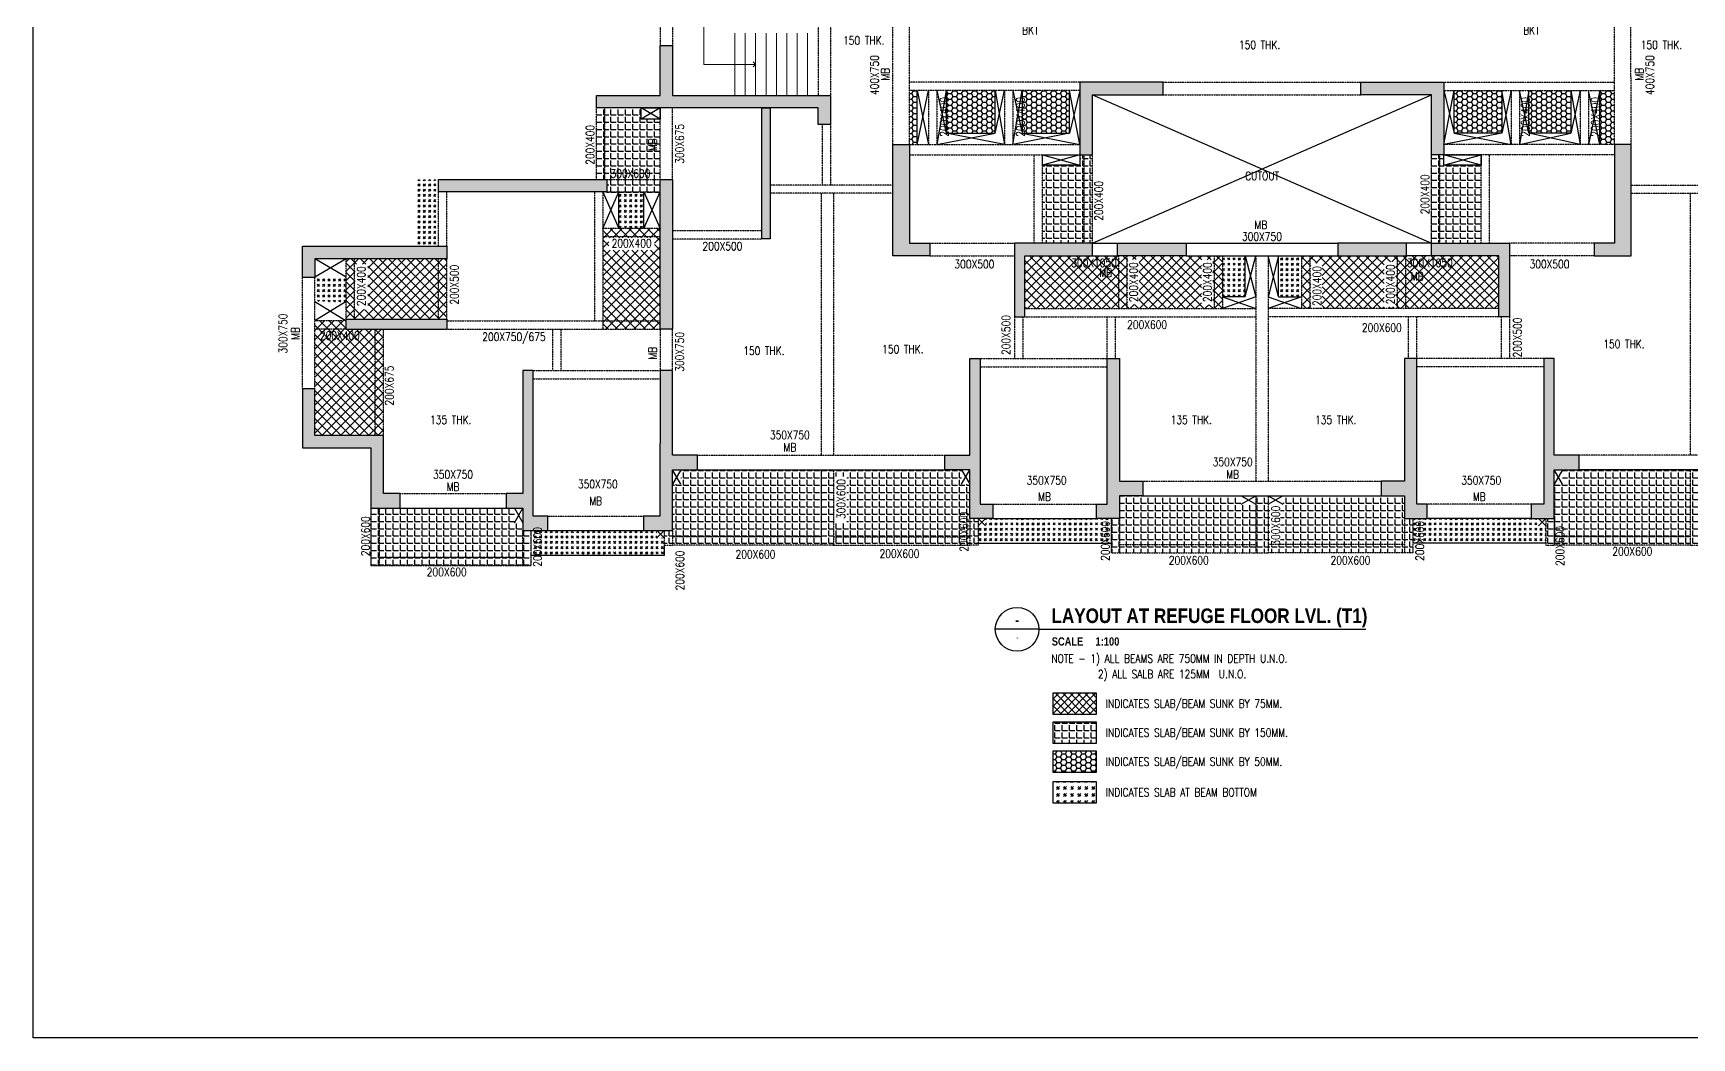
# Model space of a CAD drawing. Header units: millimetres. Extents: x 4277 to 218637, y 6776 to 49510.
# Drawn here: x 157124 to 197010, y 6776 to 30947 of the extents above; entities that cross this region are included whole.
import ezdxf
from ezdxf.enums import TextEntityAlignment as Align

# ---------------------------------------------------------------- set-up
doc = ezdxf.new("R2010")
doc.units = ezdxf.units.MM
doc.linetypes.add('DASHED2', pattern=[0.375, 0.25, -0.125])
doc.linetypes.add('HIDDEN', pattern=[0.375, 0.25, -0.125])
for name, color, linetype in [('A-REFR-TITL-100', 2, 'Continuous'), ('BEAM', 3, 'DASHED2'), ('BEAM NO', 3, 'Continuous'), ('COL', 6, 'Continuous'), ('col solid', 20, 'Continuous'), ('COVER', 2, 'Continuous'), ('CUTOUT', 9, 'Continuous'), ('HAT', 30, 'Continuous'), ('SLAB NO', 3, 'Continuous'), ('TEXT', 3, 'Continuous')]:
    doc.layers.add(name, color=color, linetype=linetype)
for name, color, linetype, lineweight in [('BEAM SIZES', 3, 'Continuous', 0), ('Boundary', 40, 'Continuous', 30), ('OTHER', 7, 'Continuous', 30), ('S-STRS', 31, 'Continuous', 18), ('S-STRS-ANNO', 31, 'Continuous', 18)]:
    doc.layers.add(name, color=color, linetype=linetype, lineweight=lineweight)
doc.styles.add('Arial', font='arial.ttf')
doc.styles.add('ARIAL-TITLE', font='arialbd.ttf')
doc.styles.add('ROMANS', font='romans.shx', dxfattribs={"width": 1.2})
pattern_1 = [(0, (220087.9, -120499.32), (0, 174.625), [127, -47.625]), (90, (220087.9, -120499.32), (-174.625, 1e-14), [127, -47.625])]
pattern_2 = [(45, (220087.9, -120499.32), (-112.2532, 112.2532), []), (135, (220087.9, -120499.32), (-112.2532, -112.2532), [])]
pattern_3 = [(0, (220087.895, -120499.316), (119.0625, 68.740766), [79.375, -158.75]), (120, (220087.895, -120499.316), (-119.0625, 68.740767), [79.375, -158.75]), (60, (220087.895, -120499.316), (3e-07, 137.481533), [-158.75, 79.375])]
pattern_4 = [(45, (220087.895, -120499.32), (127.27922, 0), [75, -105]), (45, (220119.715, -120499.32), (127.27922, 0), [30, -150]), (45, (220087.895, -120467.5), (127.27922, 0), [30, -150])]

# ---------------------------------------------------------------- blocks, each defined once
blk = doc.blocks.new('A-DETAIL-TITLE-100')
at = {"layer": 'A-REFR-TITL-100', "linetype": 'Continuous'}
blk.add_line((0, 0), (-1050, 0), dxfattribs=at)
blk.add_circle((-525, 0), 525, dxfattribs=at)
at = {"layer": 'A-REFR-TITL-100', "color": 4, "style": 'ARIAL-TITLE'}
for tag, p, height in [('TITLE1', (450, 937), 500), ('TITLE2', (450, 237), 500), ('SCALE1', (450, -480), 300), ('SCALE2', (2479, -480), 300)]:
    blk.add_attdef(tag, p, '', height=height, dxfattribs=at)
at = {"layer": 'A-REFR-TITL-100', "color": 4, "linetype": 'Continuous', "style": 'ARIAL-TITLE'}
blk.add_attdef('DRWG-NO', text='', height=400, dxfattribs=at).set_placement((-751, 326), align=Align.MIDDLE)
at = {"layer": 'A-REFR-TITL-100', "color": 4, "linetype": 'Continuous', "style": 'Arial', "width": 0.8}
blk.add_attdef('DRAWING-REF', text='', height=200, dxfattribs=at).set_placement((-735, -270), align=Align.MIDDLE)

msp = doc.modelspace()

# ---------------------------------------------------------------- hatches: boundary and pattern name
at = {"layer": 'col solid'}
h = msp.add_hatch(color=256, dxfattribs=at)
h.dxf.hatch_style = 1
h.paths.add_polyline_path([(176298, 29447), (176298, 28747), (175998, 28747), (175998, 29147), (170673, 29147), (170673, 29447), (172199, 29447), (172199, 30647), (172499, 30647), (172499, 29447)])
h = msp.add_hatch(color=256, dxfattribs=at)
h.dxf.hatch_style = 1
h.paths.add_polyline_path([(176298, 29447), (176298, 28747), (175998, 28747), (175998, 29147), (170673, 29147), (170673, 29447), (172199, 29447), (172199, 30647), (172499, 30647), (172499, 29447)])
h = msp.add_hatch(color=256, dxfattribs=at)
h.dxf.hatch_style = 1
h.paths.add_polyline_path([(182297, 29766), (182297, 28019), (182597, 28019), (182597, 29467), (184297, 29467), (184297, 29766)])
h = msp.add_hatch(color=256, dxfattribs=at)
h.dxf.hatch_style = 1
h.paths.add_polyline_path([(182297, 29766), (182297, 28019), (182597, 28019), (182597, 29467), (184297, 29467), (184297, 29766)])
h = msp.add_hatch(color=256, dxfattribs=at)
h.dxf.hatch_style = 1
h.paths.add_polyline_path([(191048, 29766), (191049, 28019), (190749, 28019), (190749, 29467), (189049, 29467), (189049, 29766)])
h = msp.add_hatch(color=256, dxfattribs=at)
h.dxf.hatch_style = 1
h.paths.add_polyline_path([(191048, 29766), (191049, 28019), (190749, 28019), (190749, 29467), (189049, 29467), (189049, 29766)])
h = msp.add_hatch(color=256, dxfattribs=at)
h.dxf.hatch_style = 1
h.paths.add_polyline_path([(174649, 29147), (174649, 25997), (174849, 25997), (174849, 29147), (174849, 29147)])
h = msp.add_hatch(color=256, dxfattribs=at)
h.dxf.hatch_style = 1
h.paths.add_polyline_path([(177798, 25594), (177798, 28269), (178198, 28269), (178198, 25894), (178686, 25894), (178686, 25594)])
h = msp.add_hatch(color=256, dxfattribs=at)
h.dxf.hatch_style = 1
h.paths.add_polyline_path([(195548, 25594), (195548, 28269), (195148, 28269), (195148, 25894), (194659, 25894), (194659, 25594)])
h = msp.add_hatch(color=256, dxfattribs=at)
h.dxf.hatch_style = 1
h.paths.add_polyline_path([(170923, 27129), (166873, 27129), (166873, 27429), (170923, 27429)])
h = msp.add_hatch(color=256, dxfattribs=at)
h.dxf.hatch_style = 1
h.paths.add_polyline_path([(172499, 23829), (172198, 23829), (172198, 27429), (172499, 27429)])
h = msp.add_hatch(color=256, dxfattribs=at)
h.dxf.hatch_style = 1
h.paths.add_polyline_path([(167073, 25819), (167073, 25519), (163898, 25519), (163898, 25069), (163598, 25069), (163598, 25819)])
h = msp.add_hatch(color=256, dxfattribs=at)
h.dxf.hatch_style = 1
h.paths.add_polyline_path([(182597, 25894), (180723, 25894), (180723, 24119), (180973, 24119), (180973, 25594), (182597, 25594)])
h = msp.add_hatch(color=256, dxfattribs=at)
h.dxf.hatch_style = 1
h.paths.add_polyline_path([(183197, 25594), (183197, 25894), (184848, 25894), (184848, 25594)])
h = msp.add_hatch(color=256, dxfattribs=at)
h.dxf.hatch_style = 1
h.paths.add_polyline_path([(190149, 25594), (190149, 25894), (188498, 25894), (188498, 25594)])
h = msp.add_hatch(color=256, dxfattribs=at)
h.dxf.hatch_style = 1
h.paths.add_polyline_path([(190748, 25894), (192623, 25894), (192623, 24119), (192373, 24119), (192373, 25594), (190748, 25594)])
h = msp.add_hatch(color=256, dxfattribs=at)
h.dxf.hatch_style = 1
h.paths.add_polyline_path([(167073, 23819), (164648, 23819), (164648, 24069), (167073, 24069)])
h = msp.add_hatch(color=256, dxfattribs=at)
h.dxf.hatch_style = 1
h.paths.add_polyline_path([(168898, 18979), (169497, 18979), (169497, 19329), (169148, 19329), (169148, 22829), (168898, 22829), (168898, 19869), (168498, 19869), (168498, 19519), (168898, 19519)])
h = msp.add_hatch(color=256, dxfattribs=at)
h.dxf.hatch_style = 1
h.paths.add_polyline_path([(172498, 20794), (172498, 22829), (172198, 22829), (172197, 19329), (171797, 19329), (171797, 18979), (172497, 18979), (172498, 20444), (173098, 20444), (173098, 20794), (172498, 20794)])
h = msp.add_hatch(color=256, dxfattribs=at)
h.dxf.hatch_style = 1
h.paths.add_polyline_path([(179648, 23119), (179898, 23119), (179898, 19619), (180198, 19619), (180198, 19269), (179648, 19269), (179648, 20444), (179048, 20444), (179048, 20794), (179648, 20794)])
h = msp.add_hatch(color=256, dxfattribs=at)
h.dxf.hatch_style = 1
h.paths.add_polyline_path([(182948, 23119), (183248, 23119), (183248, 20169), (183810, 20169), (183810, 19819), (183248, 19819), (183248, 19269), (182698, 19269), (182698, 19619), (182948, 19619)])
h = msp.add_hatch(color=256, dxfattribs=at)
h.dxf.hatch_style = 1
h.paths.add_polyline_path([(190398, 23119), (190098, 23119), (190098, 20169), (189536, 20169), (189536, 19819), (190098, 19819), (190098, 19269), (190648, 19269), (190648, 19619), (190398, 19619)])
h = msp.add_hatch(color=256, dxfattribs=at)
h.dxf.hatch_style = 1
h.paths.add_polyline_path([(193698, 23119), (193448, 23119), (193448, 19619), (193148, 19619), (193148, 19269), (193698, 19269), (193698, 20444), (194298, 20444), (194298, 20794), (193698, 20794)])
h = msp.add_hatch(color=256, dxfattribs=at)
h.dxf.hatch_style = 1
h.paths.add_polyline_path([(165248, 21269), (163898, 21269), (163898, 22389), (163598, 22389), (163598, 20969), (165248, 20969), (165248, 19519), (165948, 19519), (165948, 19869), (165548, 19869), (165548, 21269)])
at = {"layer": 'HAT'}
h = msp.add_hatch(dxfattribs=at)
h.set_pattern_fill('HONEY', color=256, scale=25)
h.set_pattern_definition(pattern_3)
h.paths.add_polyline_path([(178198, 29566), (178378, 29566), (178378, 28269), (178198, 28269)])
h = msp.add_hatch(dxfattribs=at)
h.set_pattern_fill('HONEY', color=256, scale=25)
h.set_pattern_definition(pattern_3)
h.paths.add_polyline_path([(179078, 29566), (180256, 29566), (180256, 28545), (179078, 28545)])
h = msp.add_hatch(dxfattribs=at)
h.set_pattern_fill('HONEY', color=256, scale=25)
h.set_pattern_definition(pattern_3)
h.paths.add_polyline_path([(180905, 28544), (182047, 28544), (182047, 29566), (180905, 29566)])
h = msp.add_hatch(dxfattribs=at)
h.set_pattern_fill('HONEY', color=256, scale=25)
h.set_pattern_definition(pattern_3)
h.paths.add_polyline_path([(192440, 28544), (191298, 28544), (191298, 29566), (192440, 29566)])
h = msp.add_hatch(dxfattribs=at)
h.set_pattern_fill('HONEY', color=256, scale=25)
h.set_pattern_definition(pattern_3)
h.paths.add_polyline_path([(194097, 29566), (193090, 29566), (193090, 28545), (194097, 28545)])
h = msp.add_hatch(dxfattribs=at)
h.set_pattern_fill('HONEY', color=256, scale=25)
h.set_pattern_definition(pattern_3)
h.paths.add_polyline_path([(194798, 29566), (195148, 29566), (195148, 28269), (194798, 28269)])
h = msp.add_hatch(dxfattribs=at)
h.set_pattern_fill('ANGLE', color=256, scale=25)
h.set_pattern_definition(pattern_1)
edge = h.paths.add_edge_path()
edge.add_line((170823, 27429), (172198, 27429))
edge.add_line((172198, 27429), (172199, 28879))
edge.add_line((172199, 28879), (171748, 28879))
edge.add_line((171748, 28879), (171748, 29147))
edge.add_line((171748, 29147), (170673, 29147))
edge.add_line((170673, 29147), (170673, 27429))
h = msp.add_hatch(dxfattribs=at)
h.set_pattern_fill('ANGLE', color=256, scale=25)
h.set_pattern_definition(pattern_1)
h.paths.add_polyline_path([(181398, 25894), (182597, 25894), (182597, 28019), (182447, 28019), (182297, 28019), (182297, 27769), (181398, 27769)])
h = msp.add_hatch(dxfattribs=at)
h.set_pattern_fill('ANGLE', color=256, scale=25)
h.set_pattern_definition(pattern_1)
h.paths.add_polyline_path([(191948, 25894), (190749, 25894), (190748, 28019), (190898, 28019), (191049, 28019), (191049, 27769), (191948, 27769)])
h = msp.add_hatch(dxfattribs=at)
h.set_pattern_fill('GOST_GLASS', color=256, scale=15)
h.set_pattern_definition(pattern_4)
h.paths.add_polyline_path([(166323, 27429), (166873, 27429), (166873, 25819), (166323, 25819)])
h = msp.add_hatch(dxfattribs=at)
h.set_pattern_fill('ANGLE', color=256, scale=25)
h.set_pattern_definition([(0, (220087.87, -128989.37), (0, 174.625), [127, -47.625]), (90, (220087.87, -128989.37), (-174.625, 1e-14), [127, -47.625])])
h.paths.add_polyline_path([(172198, 27419), (170923, 27419), (170923, 27119), (172198, 27119)])
h = msp.add_hatch(dxfattribs=at)
h.set_pattern_fill('GOST_GLASS', color=256, scale=15)
h.set_pattern_definition(pattern_4)
h.paths.add_polyline_path([(171210, 27129), (171810, 27129), (171810, 26249), (171210, 26249)])
at = {"layer": 'HAT', "linetype": 'ByBlock'}
h = msp.add_hatch(dxfattribs=at)
h.set_pattern_fill('ANSI37', color=256, scale=50)
h.set_pattern_definition(pattern_2)
h.paths.add_polyline_path([(172062, 26023), (172062, 25730), (170968, 25730), (170968, 26023)], flags=16)
edge = h.paths.add_edge_path()
edge.add_line((170823, 26249), (172198, 26249))
edge.add_line((172198, 26249), (172198, 23929))
edge.add_line((172198, 23829), (170823, 23829))
edge.add_line((170823, 23829), (170823, 26249))
h = msp.add_hatch(dxfattribs=at)
h.set_pattern_fill('ANSI37', color=256, scale=50)
h.set_pattern_definition(pattern_2)
h.paths.add_polyline_path([(183717, 25498), (183717, 24417), (183444, 24417), (183444, 25498)], flags=16)
h.paths.add_polyline_path([(185493, 25496), (185493, 24415), (185220, 24415), (185220, 25496)], flags=16)
edge = h.paths.add_edge_path()
edge.add_line((180973, 25594), (185723, 25594))
edge.add_line((185723, 25594), (185723, 24219))
edge.add_line((185723, 24319), (180973, 24319))
edge.add_line((180973, 24319), (180973, 25594))
at = {"layer": 'HAT'}
h = msp.add_hatch(dxfattribs=at)
h.set_pattern_fill('GOST_GLASS', color=256, scale=15)
h.set_pattern_definition(pattern_4)
h.paths.add_polyline_path([(185723, 24606), (186273, 24606), (186273, 25594), (185723, 25594)])
h = msp.add_hatch(dxfattribs=at)
h.set_pattern_fill('GOST_GLASS', color=256, scale=15)
h.set_pattern_definition(pattern_4)
h.paths.add_polyline_path([(187073, 25594), (187623, 25594), (187623, 24606), (187073, 24606)])
at = {"layer": 'HAT', "linetype": 'ByBlock'}
h = msp.add_hatch(dxfattribs=at)
h.set_pattern_fill('ANSI37', color=256, scale=50)
h.set_pattern_definition(pattern_2)
h.paths.add_polyline_path([(189886, 25444), (189886, 24363), (189613, 24363), (189613, 25444)], flags=16)
h.paths.add_polyline_path([(187848, 25411), (188121, 25411), (188121, 24329), (187848, 24329)], flags=16)
h.paths.add_polyline_path([(187623, 25594), (192373, 25594), (192373, 24319), (187623, 24319)])
h = msp.add_hatch(dxfattribs=at)
h.set_pattern_fill('ANSI37', color=256, scale=50)
h.set_pattern_definition(pattern_2)
h.paths.add_polyline_path([(165173, 25392), (165173, 24302), (164867, 24302), (164867, 25392)], flags=16)
h.paths.add_polyline_path([(164648, 25519), (164648, 24069), (167073, 24069), (167073, 25519)])
at = {"layer": 'HAT'}
h = msp.add_hatch(dxfattribs=at)
h.set_pattern_fill('GOST_GLASS', color=256, scale=15)
h.set_pattern_definition(pattern_4)
h.paths.add_polyline_path([(163898, 25079), (164648, 25079), (164648, 24489), (163898, 24489)])
at = {"layer": 'HAT', "linetype": 'ByBlock'}
h = msp.add_hatch(dxfattribs=at)
h.set_pattern_fill('ANSI37', color=256, scale=50)
h.set_pattern_definition(pattern_2)
edge = h.paths.add_edge_path()
edge.add_line((163898, 21269), (165448, 21269))
edge.add_line((165548, 21269), (165548, 23829))
edge.add_line((165448, 23829), (164648, 23829))
edge.add_line((164648, 23829), (164648, 24029))
edge.add_line((164648, 24029), (163898, 24029))
edge.add_line((163898, 24029), (163898, 21269))
at = {"layer": 'HAT'}
h = msp.add_hatch(dxfattribs=at)
h.set_pattern_fill('ANGLE', color=256, scale=25)
h.set_pattern_definition(pattern_1)
h.paths.add_polyline_path([(172298, 18629), (176073, 18629), (176073, 20444), (172698, 20444), (172698, 20094), (172498, 20094), (172497, 18979), (172298, 18979)])
h = msp.add_hatch(dxfattribs=at)
h.set_pattern_fill('ANGLE', color=256, scale=25)
h.set_pattern_definition(pattern_1)
h.paths.add_polyline_path([(176694, 20278), (176694, 19167), (176419, 19167), (176419, 20278)], flags=16)
h.paths.add_polyline_path([(176073, 18629), (179848, 18629), (179848, 19269), (179648, 19269), (179648, 20094), (179448, 20094), (179448, 20444), (176073, 20444)])
h = msp.add_hatch(dxfattribs=at)
h.set_pattern_fill('ANGLE', color=256, scale=25)
h.set_pattern_definition(pattern_1)
h.paths.add_polyline_path([(196972, 18629), (193498, 18629), (193497, 19268), (193698, 19269), (193698, 20094), (193898, 20094), (193898, 20444), (196973, 20444)])
h = msp.add_hatch(dxfattribs=at)
h.set_pattern_fill('ANGLE', color=256, scale=25)
h.set_pattern_definition(pattern_1)
h.paths.add_polyline_path([(197324, 20293), (197631, 20293), (197631, 19118), (197324, 19118)], flags=16)
h.paths.add_polyline_path([(201047, 18629), (196973, 18629), (196973, 20444), (200648, 20444), (200648, 20094), (200848, 20094), (200848, 18979), (201048, 18979)])
h = msp.add_hatch(dxfattribs=at)
h.set_pattern_fill('ANGLE', color=256, scale=25)
h.set_pattern_definition([(0, (220087.9, -69942.43), (0, 174.625), [127, -47.625]), (90, (220087.9, -69942.43), (-174.625, 1e-14), [127, -47.625])])
h.paths.add_polyline_path([(186862, 19591), (187120, 19591), (187120, 18619), (186862, 18619)], flags=16)
h.paths.add_polyline_path([(187173, 19819), (190098, 19819), (190098, 19269), (190298, 19269), (190298, 18444), (183048, 18444), (183048, 19269), (183248, 19269), (183248, 19819), (186173, 19819), (186173, 19619), (186523, 19619), (186523, 19819), (186823, 19819), (186823, 19619), (187173, 19619)])
h = msp.add_hatch(dxfattribs=at)
h.set_pattern_fill('ANGLE', color=256, scale=25)
h.set_pattern_definition(pattern_1)
h.paths.add_polyline_path([(169098, 18979), (168898, 18979), (168898, 19169), (168698, 19169), (168698, 19519), (165248, 19519), (165248, 18144), (169098, 18144)])
h = msp.add_hatch(dxfattribs=at)
h.set_pattern_fill('GOST_GLASS', color=256, scale=15)
h.set_pattern_definition([(45, (220087.9, -120509.34), (127.27922, 0), [75, -105]), (45, (220119.72, -120509.34), (127.27922, 0), [30, -150]), (45, (220087.9, -120477.52), (127.27922, 0), [30, -150])])
edge = h.paths.add_edge_path()
edge.add_line((183048, 18674), (179848, 18674))
edge.add_line((179848, 18674), (179848, 19094))
edge.add_line((179848, 19094), (180023, 19094))
edge.add_line((180023, 19094), (180023, 19269))
edge.add_line((180023, 19269), (183048, 19269))
edge.add_line((183048, 19269), (183048, 18669))
h = msp.add_hatch(dxfattribs=at)
h.set_pattern_fill('GOST_GLASS', color=256, scale=15)
h.set_pattern_definition([(45, (220087.25, -120509.365), (127.27922, 0), [75, -105]), (45, (220119.07, -120509.365), (127.27922, 0), [30, -150]), (45, (220087.25, -120477.545), (127.27922, 0), [30, -150])])
edge = h.paths.add_edge_path()
edge.add_line((190297, 18674), (193497, 18674))
edge.add_line((193497, 18674), (193497, 19094))
edge.add_line((193497, 19094), (193322, 19094))
edge.add_line((193322, 19094), (193322, 19269))
edge.add_line((193322, 19269), (190297, 19269))
edge.add_line((190297, 19269), (190297, 18669))
h = msp.add_hatch(dxfattribs=at)
h.set_pattern_fill('GOST_GLASS', color=256, scale=15)
h.set_pattern_definition([(45, (220087.895, -120699.37), (127.27922, 0), [75, -105]), (45, (220119.715, -120699.37), (127.27922, 0), [30, -150]), (45, (220087.895, -120667.55), (127.27922, 0), [30, -150])])
h.paths.add_polyline_path([(172298, 18384), (169098, 18384), (169098, 18979), (172123, 18979), (172123, 18804), (172298, 18804)])
at = {"layer": 'HAT', "linetype": 'ByBlock'}
h = msp.add_hatch(dxfattribs=at)
h.set_pattern_fill('ANSI37', color=256, scale=1000)
h.set_pattern_definition([(45, (155760.36, 7953.83), (-88.38835, 88.38835), []), (135, (155760.36, 7953.83), (-88.38835, -88.38835), [])])
h.paths.add_polyline_path([(181646, 15067), (181646, 14567), (182696, 14567), (182696, 15067)])
at = {"layer": 'HAT'}
h = msp.add_hatch(dxfattribs=at)
h.set_pattern_fill('ANGLE', color=256, scale=25)
h.set_pattern_definition([(0, (-216099.65, -2041689.13), (0, 174.625), [127, -47.625]), (90, (-216099.65, -2041689.13), (-174.625, 1e-14), [127, -47.625])])
h.paths.add_polyline_path([(181646, 13869), (182696, 13869), (182696, 14369), (181646, 14369)])
h = msp.add_hatch(dxfattribs=at)
h.set_pattern_fill('HONEY', color=256, scale=25)
h.set_pattern_definition([(0, (220087.895, -120367.166), (119.0625, 68.740766), [79.375, -158.75]), (120, (220087.895, -120367.166), (-119.0625, 68.740767), [79.375, -158.75]), (60, (220087.895, -120367.166), (3e-07, 137.481533), [-158.75, 79.375])])
h.paths.add_polyline_path([(181646, 13171), (182696, 13171), (182696, 13671), (181646, 13671)])
h = msp.add_hatch(dxfattribs=at)
h.set_pattern_fill('GOST_GLASS', color=256, scale=20)
h.set_pattern_definition([(45, (220087.9, -115883.84), (169.70563, 0), [100, -140]), (45, (220130.32, -115883.84), (169.70563, 0), [40, -200]), (45, (220087.9, -115841.41), (169.70563, 0), [40, -200])])
h.paths.add_polyline_path([(181646, 12433), (182696, 12433), (182696, 12933), (181646, 12933)])

# ---------------------------------------------------------------- linework, layer by layer
at = {"layer": 'A-REFR-TITL-100', "linetype": 'Continuous'}
msp.add_line((181311, 16605), (189168, 16605), dxfattribs=at)
at = {"layer": 'BEAM', "color": 4, "linetype": 'HIDDEN', "ltscale": 10}
for p, q in [((175998, 33591, 0), (175998, 29447, 0)), ((176298, 33591, 0), (176298, 29447, 0)), ((177798, 28269, 0), (177798, 31566, 0)), ((178198, 29766, 0), (178198, 31566, 0)), ((195147, 29766, 0), (195147, 31566, 0)), ((195548, 28269, 0), (195547, 31566, 0)), ((172199, 27429, 0), (172199, 29147, 0)), ((172499, 27429, 0), (172499, 29147, 0)), ((172198, 23829, 0), (172198, 22829, 0)), ((172498, 22829, 0), (172499, 23829, 0)), ((173098, 20794, 0), (179048, 20794, 0)), ((200247, 20794, 0), (194298, 20794, 0)), ((183810, 20169, 0), (189536, 20169, 0)), ((165948, 19869, 0), (168498, 19869, 0)), ((180198, 19619, 0), (182697, 19619, 0)), ((193147, 19619, 0), (190648, 19619, 0)), ((169497, 19329, 0), (171797, 19329, 0))]:
    msp.add_line(p, q, dxfattribs=at)
at = {"layer": 'BEAM', "ltscale": 10}
for p, q in [((172199, 32391, 0), (172199, 30647, 0)), ((172499, 32391, 0), (172499, 30647, 0)), ((182297, 29566, 0), (178198, 29566, 0)), ((178653, 29566, 0), (178653, 28269, 0)), ((178853, 29566, 0), (178853, 28269, 0)), ((180480, 29566, 0), (180480, 28269, 0)), ((180680, 29566, 0), (180680, 28269, 0)), ((191048, 29566, 0), (195147, 29566, 0)), ((192665, 29566, 0), (192665, 28269, 0)), ((192865, 29566, 0), (192865, 28269, 0)), ((194322, 29566, 0), (194322, 28269, 0)), ((194522, 29566, 0), (194522, 28269, 0)), ((170673, 27429, 0), (170673, 29147, 0)), ((170873, 27429, 0), (170873, 29147, 0)), ((184297, 29467, 0), (189049, 29467, 0)), ((178198, 28269, 0), (182297, 28269, 0)), ((181398, 25894, -5), (181398, 28019, 0)), ((182596, 25894, 0), (182597, 28019, 0)), ((190749, 25894, 0), (190748, 28019, 0)), ((195148, 28269, 0), (191048, 28269, 0)), ((191948, 25894, -5), (191948, 28019, 0)), ((166873, 25819, 0), (166873, 27129, 0)), ((170823, 27129, 0), (170823, 23829, 0)), ((170873, 27429, 0), (172198, 27429, 0)), ((170873, 27129, 0), (172198, 27129, 0)), ((172198, 26249, 0), (170823, 26249, 0)), ((185723, 25594, 0), (185723, 24319, 0)), ((187623, 25594, 0), (187623, 24319, 0)), ((164648, 24069, 0), (164648, 25519, 0)), ((166873, 24069, 0), (166873, 25519, 0)), ((164648, 24029, 0), (163898, 24029, 0)), ((170723, 24029, 0), (172198, 24029, 0)), ((180973, 24319, 0), (186523, 24319, 0)), ((192373, 24319, 0), (186823, 24319, 0)), ((165348, 21269, 0), (165348, 23829, 0)), ((176073, 20444, 0), (176073, 18629, 0)), ((176373, 20444, 0), (176373, 18629, 0)), ((196973, 20444, 0), (196972, 18629, 0)), ((186523, 19819, 0), (186523, 18444, 0)), ((186823, 19819, 0), (186823, 18444, 0)), ((165248, 19519), (165248, 18144, 0)), ((165448, 19519), (165448, 18144, 0)), ((179648, 19279, 0), (179648, 18629, 0)), ((179848, 19279, 0), (179848, 18629, 0)), ((183048, 19276, 0), (183048, 18444, 0)), ((183248, 19276, 0), (183248, 18444, 0)), ((190098, 19276, 0), (190098, 18444, 0)), ((190298, 19276, 0), (190298, 18444, 0)), ((193498, 19279, 0), (193497, 18629, 0)), ((193698, 19279, 0), (193697, 18629, 0)), ((168898, 18144, 0), (168898, 18979, 0)), ((169098, 18144, 0), (169098, 18979, 0)), ((172298, 18979, 0), (172298, 18629, 0)), ((176073, 18829, 0), (172497, 18829, 0)), ((172498, 18979, 0), (172498, 18629, 0)), ((176373, 18829, 0), (179648, 18829, 0)), ((196972, 18829, 0), (193697, 18829, 0)), ((172298, 18629, 0), (172498, 18629, 0)), ((176073, 18629, 0), (172497, 18629, 0)), ((176373, 18629, 0), (176073, 18629, 0)), ((176373, 18629, 0), (179648, 18629, 0)), ((179847, 18629, 0), (179648, 18629, 0)), ((183048, 18444, 0), (183248, 18444, 0)), ((183248, 18644, 0), (186523, 18644, 0)), ((183248, 18444, 0), (186523, 18444, 0)), ((186523, 18444, 0), (186823, 18444, 0)), ((190098, 18644, 0), (186823, 18644, 0)), ((190098, 18444, 0), (186823, 18444, 0)), ((190298, 18444, 0), (190098, 18444, 0)), ((193498, 18629, 0), (193697, 18629, 0)), ((196972, 18629, 0), (193697, 18629, 0)), ((196972, 18629, 0), (197272, 18629, 0)), ((165248, 18144, 0), (165448, 18144, 0)), ((165448, 18344, 0), (168898, 18344, 0)), ((165448, 18144, 0), (168898, 18144, 0)), ((168898, 18144, 0), (169098, 18144, 0))]:
    msp.add_line(p, q, dxfattribs=at)
at = {"layer": 'BEAM', "color": 4, "ltscale": 10}
for p, q in [((178198, 28269, 0), (178198, 29766, 0)), ((195148, 28269, 0), (195147, 29766, 0)), ((163598, 22389, 0), (163598, 25069, 0)), ((163898, 22389, 0), (163898, 25069, 0))]:
    msp.add_line(p, q, dxfattribs=at)
at = {"layer": 'BEAM', "linetype": 'HIDDEN', "ltscale": 10}
for p, q in [((182297, 29766, 0), (178198, 29766, 0)), ((184297, 29766, 0), (189049, 29766, 0)), ((191048, 29766, 0), (195147, 29766, 0)), ((176098, 28747, 0), (176098, 27294, 0)), ((176298, 28747, 0), (176298, 27294, 0)), ((178198, 28019, 0), (182297, 28019, 0)), ((181198, 25894, -5), (181198, 28019, 0)), ((182396, 25893, 0), (182397, 28019, 0)), ((190949, 25893, 0), (190948, 28019, 0)), ((195148, 28019, 0), (191048, 28019, 0)), ((192148, 25894, -5), (192148, 28019, 0)), ((167073, 25819, 0), (167073, 27129, 0)), ((170623, 27129, 0), (170623, 24029, 0)), ((177798, 27294, 6), (174849, 27294, 6)), ((195548, 27294, 6), (198496, 27294, 6)), ((177798, 27094, 6), (174849, 27094, 6)), ((176073, 27094, 0), (176073, 20794, 0)), ((176373, 27094, 0), (176373, 20794, 0)), ((195548, 27094, 6), (198496, 27094, 6)), ((196973, 27094, 0), (196973, 20794, 0)), ((172198, 26049, 0), (170823, 26049, 0)), ((174649, 26194, 0), (172499, 26194, 0)), ((174649, 25994, 0), (172499, 25994, 0)), ((178686, 25894, 0), (180723, 25894, 0)), ((178686, 25594, 0), (180723, 25594, 0)), ((183223, 25594, 0), (183223, 24319, 0)), ((183423, 25594, 0), (183423, 24319, 0)), ((185523, 25594, 0), (185523, 24319, 0)), ((186523, 25594, 0), (186523, 20169, 0)), ((186823, 25594, 0), (186823, 20169, 0)), ((187823, 25594, 0), (187823, 24319, 0)), ((189923, 25594, 0), (189923, 24319, 0)), ((190123, 25594, 0), (190123, 24319, 0)), ((194659, 25894, 0), (192623, 25894, 0)), ((194659, 25594, 0), (192623, 25594, 0)), ((164848, 24069, 0), (164848, 25519, 0)), ((167073, 24069, 0), (167073, 25519, 0)), ((167073, 24029, 0), (170723, 24029, 0)), ((180723, 24119, 0), (180723, 23119, 0)), ((180923, 24119, 0), (180923, 23119, 0)), ((180973, 24119, 0), (186523, 24119, 0)), ((182948, 23119, 0), (182948, 24119, 0)), ((183148, 23119, 0), (183148, 24119, 0)), ((192373, 24119, 0), (186823, 24119, 0)), ((190198, 23119, 0), (190198, 24119, 0)), ((190398, 23119, 0), (190398, 24119, 0)), ((192423, 24119, 0), (192423, 23119, 0)), ((192623, 24119, 0), (192623, 23119, 0)), ((164648, 23829, 0), (163898, 23829, 0)), ((165548, 21269, 0), (165548, 23829, 0)), ((167073, 23829, 0), (172198, 23829, 0)), ((167073, 23829, 0), (172198, 23829, 0)), ((169623, 22829, 0), (169623, 23829, 0)), ((169823, 22829, 0), (169823, 23829, 0)), ((169148, 22829, 0), (172198, 22829, 0)), ((179898, 23119, 0), (182948, 23119, 0)), ((179898, 22919, 0), (182948, 22919, 0)), ((193448, 23119, 0), (190398, 23119, 0)), ((193448, 22919, 0), (190398, 22919, 0)), ((169148, 22629, 0), (172198, 22629, 0))]:
    msp.add_line(p, q, dxfattribs=at)
at = {"layer": 'BEAM', "color": 4}
for p, q in [((182597, 25894, 0), (183197, 25894, 0)), ((182597, 25594, 0), (183197, 25594, 0)), ((184848, 25894, 0), (188498, 25894, 0)), ((184848, 25594, 0), (188623, 25594, 0)), ((190748, 25894, 0), (190123, 25894, 0)), ((190748, 25594, 0), (190123, 25594, 0)), ((173098, 20444, 0), (179048, 20444, 0)), ((200247, 20444, 0), (194298, 20444, 0)), ((183810, 19819, 0), (189536, 19819, 0)), ((165948, 19519, 0), (168498, 19519, 0)), ((180198, 19269, 0), (182697, 19269, 0)), ((193147, 19269, 0), (190648, 19269, 0)), ((169497, 18979, 0), (171797, 18979, 0))]:
    msp.add_line(p, q, dxfattribs=at)
at = {"layer": 'BEAM'}
msp.add_line((193697, 19269, 0), (193697, 18629, 0), dxfattribs=at)
at = {"layer": 'Boundary'}
msp.add_lwpolyline([(157124, 49510), (218637, 49510), (218637, 6776), (157124, 6776)], close=True, dxfattribs=at)
at = {"layer": 'COL', "elevation": 0}
for points in [[(176298, 29447), (176298, 28747), (175998, 28747), (175998, 29147), (170673, 29147), (170673, 29447), (172199, 29447), (172199, 30647), (172499, 30647), (172499, 29447)], [(182297, 29766), (182297, 28019), (182597, 28019), (182597, 29467), (184297, 29467), (184297, 29766)], [(191048, 29766), (191049, 28019), (190749, 28019), (190749, 29467), (189049, 29467), (189049, 29766)], [(177798, 25594), (177798, 28269), (178198, 28269), (178198, 25894), (178686, 25894), (178686, 25594)], [(195548, 25594), (195548, 28269), (195148, 28269), (195148, 25894), (194659, 25894), (194659, 25594)], [(170923, 27129), (166873, 27129), (166873, 27429), (170923, 27429)], [(172499, 23829), (172198, 23829), (172198, 27429), (172499, 27429)], [(167073, 25819), (167073, 25519), (163898, 25519), (163898, 25069), (163598, 25069), (163598, 25819)], [(182597, 25894), (180723, 25894), (180723, 24119), (180973, 24119), (180973, 25594), (182597, 25594)], [(183197, 25594), (183197, 25894), (184848, 25894), (184848, 25594)], [(190149, 25594), (190149, 25894), (188498, 25894), (188498, 25594)], [(190748, 25894), (192623, 25894), (192623, 24119), (192373, 24119), (192373, 25594), (190748, 25594)], [(167073, 23819), (164648, 23819), (164648, 24069), (167073, 24069)], [(168898, 18979), (169497, 18979), (169497, 19329), (169148, 19329), (169148, 22829), (168898, 22829), (168898, 19869), (168498, 19869), (168498, 19519), (168898, 19519)], [(172498, 20794), (172498, 22829), (172198, 22829), (172197, 19329), (171797, 19329), (171797, 18979), (172497, 18979), (172498, 20444), (173098, 20444), (173098, 20794), (172498, 20794)], [(179648, 23119), (179898, 23119), (179898, 19619), (180198, 19619), (180198, 19269), (179648, 19269), (179648, 20444), (179048, 20444), (179048, 20794), (179648, 20794)], [(182948, 23119), (183248, 23119), (183248, 20169), (183810, 20169), (183810, 19819), (183248, 19819), (183248, 19269), (182698, 19269), (182698, 19619), (182948, 19619)], [(190398, 23119), (190098, 23119), (190098, 20169), (189536, 20169), (189536, 19819), (190098, 19819), (190098, 19269), (190648, 19269), (190648, 19619), (190398, 19619)], [(193698, 23119), (193448, 23119), (193448, 19619), (193148, 19619), (193148, 19269), (193698, 19269), (193698, 20444), (194298, 20444), (194298, 20794), (193698, 20794)]]:
    msp.add_lwpolyline(points, close=True, dxfattribs=at)
for points in [[(174849, 29147), (174849, 25997), (174649, 25997), (174649, 29147), (174849, 29147)], [(165248, 21269), (163898, 21269), (163898, 22389), (163598, 22389), (163598, 20969), (165248, 20969), (165248, 19519), (165948, 19519), (165948, 19869), (165548, 19869), (165548, 21269), (165248, 21269)]]:
    msp.add_lwpolyline(points, dxfattribs=at)
at = {"layer": 'COVER'}
for p, q in [((171210, 26249, 0), (171210, 27129, 0)), ((171810, 26249, 0), (171810, 27129, 0)), ((186273, 24610, 0), (186273, 25594, 0)), ((187073, 24610, 0), (187073, 25594, 0)), ((186273, 24606, 0), (185723, 24606, 0)), ((186823, 24606, 0), (186823, 24606, 0)), ((187073, 24606, 0), (187623, 24606, 0)), ((172298, 18384, 0), (169098, 18384, 0)), ((172298, 18629, 0), (172298, 18379, 0)), ((179848, 18674, 0), (183048, 18674, 0)), ((193498, 18674, 0), (190298, 18674, 0))]:
    msp.add_line(p, q, dxfattribs=at)
at = {"layer": 'COVER', "elevation": 0}
for points in [[(178378, 28269), (178378, 29566)], [(179078, 29566), (179078, 28545), (180256, 28545), (180256, 29566)], [(180905, 29566), (180905, 28544), (182047, 28544), (182047, 29566)], [(192440, 29566), (192440, 28544), (191298, 28544), (191298, 29566)], [(194097, 29566), (194097, 28545), (193090, 28545), (193090, 29566)], [(194798, 28269), (194798, 29566)]]:
    msp.add_lwpolyline(points, dxfattribs=at)
for points in [[(172199, 28879), (171748, 28879), (171748, 29154), (172199, 29154)], [(182297, 27769), (181398, 27769), (181398, 28019), (182297, 28019)], [(191049, 28021), (191948, 28021), (191948, 27769), (191049, 27769)]]:
    msp.add_lwpolyline(points, close=True, dxfattribs=at)
at = {"layer": 'COVER', "const_width": 0.1, "elevation": 0}
for points in [[(166873, 27429), (166323, 27429), (166323, 25829)], [(164648, 24489), (163898, 24489), (163898, 25079), (164648, 25079)]]:
    msp.add_lwpolyline(points, dxfattribs=at)
for points in [[(172698, 20094), (172498, 20094), (172498, 20444), (172698, 20444)], [(179448, 20094), (179648, 20094), (179648, 20444), (179448, 20444)], [(193898, 20094), (193698, 20094), (193698, 20444), (193898, 20444)], [(186173, 19819), (186173, 19619), (186523, 19619), (186523, 19819)], [(186823, 19819), (186823, 19619), (187173, 19619), (187173, 19819)], [(168698, 19169), (168898, 19169), (168898, 19519), (168698, 19519)], [(180023, 19094), (179848, 19094), (179848, 19269), (180023, 19269)], [(193323, 19094), (193498, 19094), (193498, 19269), (193323, 19269)], [(172298, 18979), (172123, 18979), (172123, 18804), (172298, 18804)]]:
    msp.add_lwpolyline(points, close=True, dxfattribs=at)
at = {"layer": 'CUTOUT'}
for p, q in [((178378, 29566, 0), (178653, 28269, 0)), ((178378, 28269, 0), (178653, 29566, 0)), ((178853, 29566, 0), (179078, 28545, 0)), ((179078, 29566, 0), (178853, 28269, 0)), ((180256, 28545, 0), (180480, 29566, 0)), ((180256, 29566, 0), (180480, 28269, 0)), ((180680, 29566, 0), (180905, 28544, 0)), ((180680, 28269, 0), (180905, 29566, 0)), ((182297, 28269, 0), (182047, 29566, 0)), ((182297, 29566, 0), (182047, 28544, 0)), ((191048, 28269, 0), (191298, 29566, 0)), ((191048, 29566, 0), (191298, 28544, 0)), ((192665, 29566, 0), (192440, 28544, 0)), ((192665, 28269, 0), (192440, 29566, 0)), ((193090, 28545, 0), (192865, 29566, 0)), ((193090, 29566, 0), (192865, 28269, 0)), ((194322, 29566, 0), (194097, 28545, 0)), ((194097, 29566, 0), (194322, 28269, 0)), ((194798, 29566, 0), (194522, 28269, 0)), ((194798, 28269, 0), (194522, 29566, 0)), ((172199, 28879, 0), (171748, 29154, 0)), ((172199, 29154, 0), (171748, 28879, 0)), ((182596, 25894, 0), (190749, 29467, 0)), ((182597, 29467, 0), (190748, 25894, 0)), ((178853, 28269, 0), (180256, 28545, 0)), ((180480, 28269, 0), (179078, 28545, 0)), ((182047, 28544, 0), (180680, 28269, 0)), ((180905, 28544, 0), (182297, 28269, 0)), ((192440, 28544, 0), (191048, 28269, 0)), ((191298, 28544, 0), (192665, 28269, 0)), ((192865, 28269, 0), (194097, 28545, 0)), ((194322, 28269, 0), (193090, 28545, 0)), ((182297, 28019, 0), (181398, 27769, 0)), ((181398, 28019, 0), (182297, 27769, 0)), ((191049, 27769, 0), (191948, 28019, 0)), ((191948, 27769, 0), (191049, 28019, 0)), ((170823, 26249, 0), (171210, 27129, 0)), ((170823, 27129, 0), (171210, 26249, 0)), ((171810, 26249, 0), (172198, 27129, 0)), ((171810, 27129, 0), (172198, 26249, 0)), ((186273, 24610, 0), (186523, 25594, 0)), ((186273, 25594, 0), (186523, 24606, 0)), ((187073, 24610, 0), (186823, 25594, 0)), ((187073, 25594, 0), (186823, 24606, 0)), ((164648, 25079, 0), (163898, 25519, 0)), ((164648, 25519, 0), (163898, 25079, 0)), ((164648, 24489, 0), (163898, 24029, 0)), ((163898, 24489, 0), (164648, 24029, 0)), ((185723, 24606, 0), (186523, 24319, 0)), ((186523, 24606, 0), (185723, 24319, 0)), ((187623, 24606, 0), (186823, 24319, 0)), ((186823, 24606, 0), (187623, 24319, 0)), ((172698, 20094, 0), (172498, 20444, 0)), ((172698, 20444, 0), (172498, 20094, 0)), ((179448, 20094, 0), (179648, 20444, 0)), ((179448, 20444, 0), (179648, 20094, 0)), ((193898, 20094, 0), (193698, 20444, 0)), ((193898, 20444, 0), (193698, 20094, 0)), ((186173, 19619, 0), (186523, 19819, 0)), ((186173, 19819, 0), (186523, 19619, 0)), ((186823, 19619, 0), (187173, 19819, 0)), ((186823, 19819, 0), (187173, 19619, 0)), ((168698, 19169, 0), (168898, 19519, 0)), ((168698, 19519, 0), (168898, 19169, 0)), ((180023, 19094, 0), (179848, 19269, 0)), ((179848, 19094, 0), (180023, 19269, 0)), ((193323, 19094, 0), (193498, 19269, 0)), ((193498, 19094, 0), (193323, 19269, 0)), ((172123, 18804, 0), (172298, 18979, 0)), ((172123, 18979, 0), (172298, 18804, 0))]:
    msp.add_line(p, q, dxfattribs=at)
at = {"layer": 'OTHER', "elevation": 0}
for points in [[(181646, 14567), (182696, 14567), (182696, 15067), (181646, 15067)], [(181646, 13869), (182696, 13869), (182696, 14369), (181646, 14369)], [(181646, 13171), (182696, 13171), (182696, 13671), (181646, 13671)], [(181646, 12433), (182696, 12433), (182696, 12933), (181646, 12933)]]:
    msp.add_lwpolyline(points, close=True, dxfattribs=at)
at = {"layer": 'S-STRS'}
for p, q in [((173998, 30947, 0), (173998, 29447, 0)), ((174248, 30947, 0), (174248, 29447, 0)), ((174498, 30947, 0), (174498, 29447, 0)), ((174748, 30947, 0), (174748, 29447, 0)), ((174998, 30947, 0), (174998, 29447, 0)), ((175248, 30947, 0), (175248, 29447, 0)), ((175498, 30947, 0), (175498, 29447, 0)), ((175748, 30947, 0), (175748, 29447, 0))]:
    msp.add_line(p, q, dxfattribs=at)
at = {"layer": 'S-STRS-ANNO'}
for p, q in [((173249, 30197, 0), (173249, 32841, 0)), ((174498, 30197, 0), (173249, 30197, 0)), ((174498, 30197, 0), (174436, 30260, 0)), ((174498, 30197, 0), (174436, 30135, 0))]:
    msp.add_line(p, q, dxfattribs=at)

# ---------------------------------------------------------------- block references
at = {"layer": 'A-REFR-TITL-100'}
ref = msp.add_blockref('A-DETAIL-TITLE-100', (181311, 16605), dxfattribs=at)
ref.add_attrib('TITLE2', 'LAYOUT AT REFUGE FLOOR LVL. (T1)', (181612, 16756), dxfattribs={"color": 4, "height": 350, "style": 'ARIAL-TITLE', "width": 0.84})
ref.add_attrib('DRWG-NO', '-', dxfattribs={"color": 4, "linetype": 'Continuous', "height": 250, "style": 'ARIAL-TITLE', "width": 0.8}).set_placement((180785, 16833), align=Align.MIDDLE)
ref.add_attrib('DRAWING-REF', '-', dxfattribs={"color": 4, "linetype": 'Continuous', "height": 150, "style": 'Arial', "width": 0.8}).set_placement((180797, 16416), align=Align.MIDDLE)
ref.add_attrib('SCALE1', 'SCALE', (181619, 16213), dxfattribs={"color": 4, "height": 200, "style": 'ARIAL-TITLE', "width": 0.8})
ref.add_attrib('SCALE2', '1:100', (182672, 16213), dxfattribs={"color": 4, "height": 200, "style": 'ARIAL-TITLE', "width": 0.8})

# ---------------------------------------------------------------- texts
at = {"layer": 'BEAM NO', "style": 'ROMANS', "width": 0.8}
for s, p in [('BKT', (181105, 30857, 0)), ('BKT', (193154, 30857, 0)), ('MB', (186647, 26176, 0)), ('MB', (182917, 25023, 0)), ('MB', (190408, 24934, 0)), ('MB', (175320, 20823, 0)), ('MB', (185969, 20173, 0)), ('MB', (167221, 19873, 0)), ('MB', (170652, 19533, 0)), ('MB', (181445, 19633, 0)), ('MB', (191900, 19633, 0))]:
    msp.add_text(s, height=200, dxfattribs=at).set_placement(p, align=Align.BOTTOM_CENTER)
for p in [(177773, 29958, 0), (195906, 29958, 0), (172180, 28264, 0), (163589, 23720, 0), (172178, 23246, 0)]:
    msp.add_text('MB', height=200, rotation=90, dxfattribs=at).set_placement(p, align=Align.BOTTOM_CENTER)
at = {"layer": 'BEAM SIZES', "style": 'ROMANS', "width": 0.8}
for s, p in [('400X750', (177517, 29938, 0)), ('400X750', (196162, 29938, 0)), ('200X400', (179193, 28934, 0)), ('200X400', (181025, 28934, 0)), ('200X400', (193168, 28934, 0)), ('200X400', (194848, 28934, 0)), ('200X400', (170677, 28260, 0)), ('300X675', (172832, 28284, 0)), ('200X400', (190753, 27070)), ('200X400', (182909, 26913, 0)), ('200X400', (165173, 24859)), ('200X500', (167414, 24895, 0)), ('200X400', (183745, 24955)), ('200X400', (185523, 24956, 0)), ('200X400', (188158, 24863)), ('200X400', (189923, 24903, 0)), ('300X750', (163291, 23720, 0)), ('200X500', (180679, 23685, 0)), ('200X500', (192977, 23624, -6)), ('300X750', (172831, 23280, 0)), ('200X675', (165848, 22468, 0)), ('300X600', (176714, 19738, 0)), ('300X600', (187164, 19097, 0)), ('200X600', (165276, 18844, 0)), ('200X600', (179668, 18951, 0)), ('200X600', (183065, 18731, 0)), ('200X600', (190629, 18731, 0)), ('200X600', (169412, 18588, 0)), ('200X600', (194002, 18610, 0)), ('200X600', (172836, 18020, 0))]:
    msp.add_text(s, height=200, rotation=90, dxfattribs=at).set_placement(p, align=Align.BOTTOM_CENTER)
for s, p in [('300X600', (171487, 27410, 0)), ('200X400', (171516, 25733)), ('300X750', (186673, 25894, 0)), ('200X500', (173699, 25662, 0)), ('300X500', (179758, 25230, 0)), ('300X1050', (182635, 25261, 0)), ('300X1050', (190711, 25261, 0)), ('300X500', (193588, 25230, 0)), ('200X600', (183911, 23773, 0)), ('200X600', (189556, 23702, 0)), ('200X400', (164498, 23512)), ('200X750/675', (168685, 23482, 0)), ('350X750', (175320, 21121, 0)), ('350X750', (167221, 20171, 0)), ('350X750', (185969, 20471, 0)), ('350X750', (170703, 19938, 0)), ('350X750', (181496, 20028, 0)), ('350X750', (191946, 20028, 0)), ('200X600', (174494, 18250, 0)), ('200X600', (177957, 18264, 0)), ('200X600', (184913, 18104, 0)), ('200X600', (188802, 18104, 0)), ('200X600', (195579, 18320, 0)), ('200X600', (167069, 17822, 0))]:
    msp.add_text(s, height=200, dxfattribs=at).set_placement(p, align=Align.BOTTOM_CENTER)
at = {"layer": 'CUTOUT', "style": 'ROMANS', "width": 0.8}
msp.add_text('CUTOUT', height=200, dxfattribs=at).set_placement((186677, 27511, 0), align=Align.MIDDLE_CENTER)
at = {"layer": 'SLAB NO', "style": 'ROMANS', "width": 0.8}
for s, p in [('150 THK.', (177097, 30612)), ('150 THK.', (186617, 30505)), ('150 THK.', (196279, 30505)), ('150 THK.', (195379, 23308)), ('150 THK.', (174697, 23145)), ('150 THK.', (178038, 23184)), ('135 THK.', (167165, 21484)), ('135 THK.', (184975, 21484)), ('135 THK.', (188447, 21484))]:
    msp.add_text(s, height=200, dxfattribs=at).set_placement(p, align=Align.BOTTOM_CENTER)
at = {"layer": 'TEXT', "ltscale": 50, "style": 'ROMANS', "width": 0.8}
for s, p in [('NOTE - 1) ALL BEAMS ARE 750MM IN DEPTH U.N.O.', (181607, 15901)), ('2) ALL SALB ARE 125MM  U.N.O.', (182728, 15526)), ('INDICATES SLAB/BEAM SUNK BY 75MM. ', (182916, 14817)), ('INDICATES SLAB/BEAM SUNK BY 150MM. ', (182916, 14119)), ('INDICATES SLAB/BEAM SUNK BY 50MM. ', (182916, 13421)), ('INDICATES SLAB AT BEAM BOTTOM', (182916, 12683))]:
    msp.add_text(s, height=200, dxfattribs=at).set_placement(p, align=Align.MIDDLE_LEFT)

doc.saveas('drawing.dxf')
